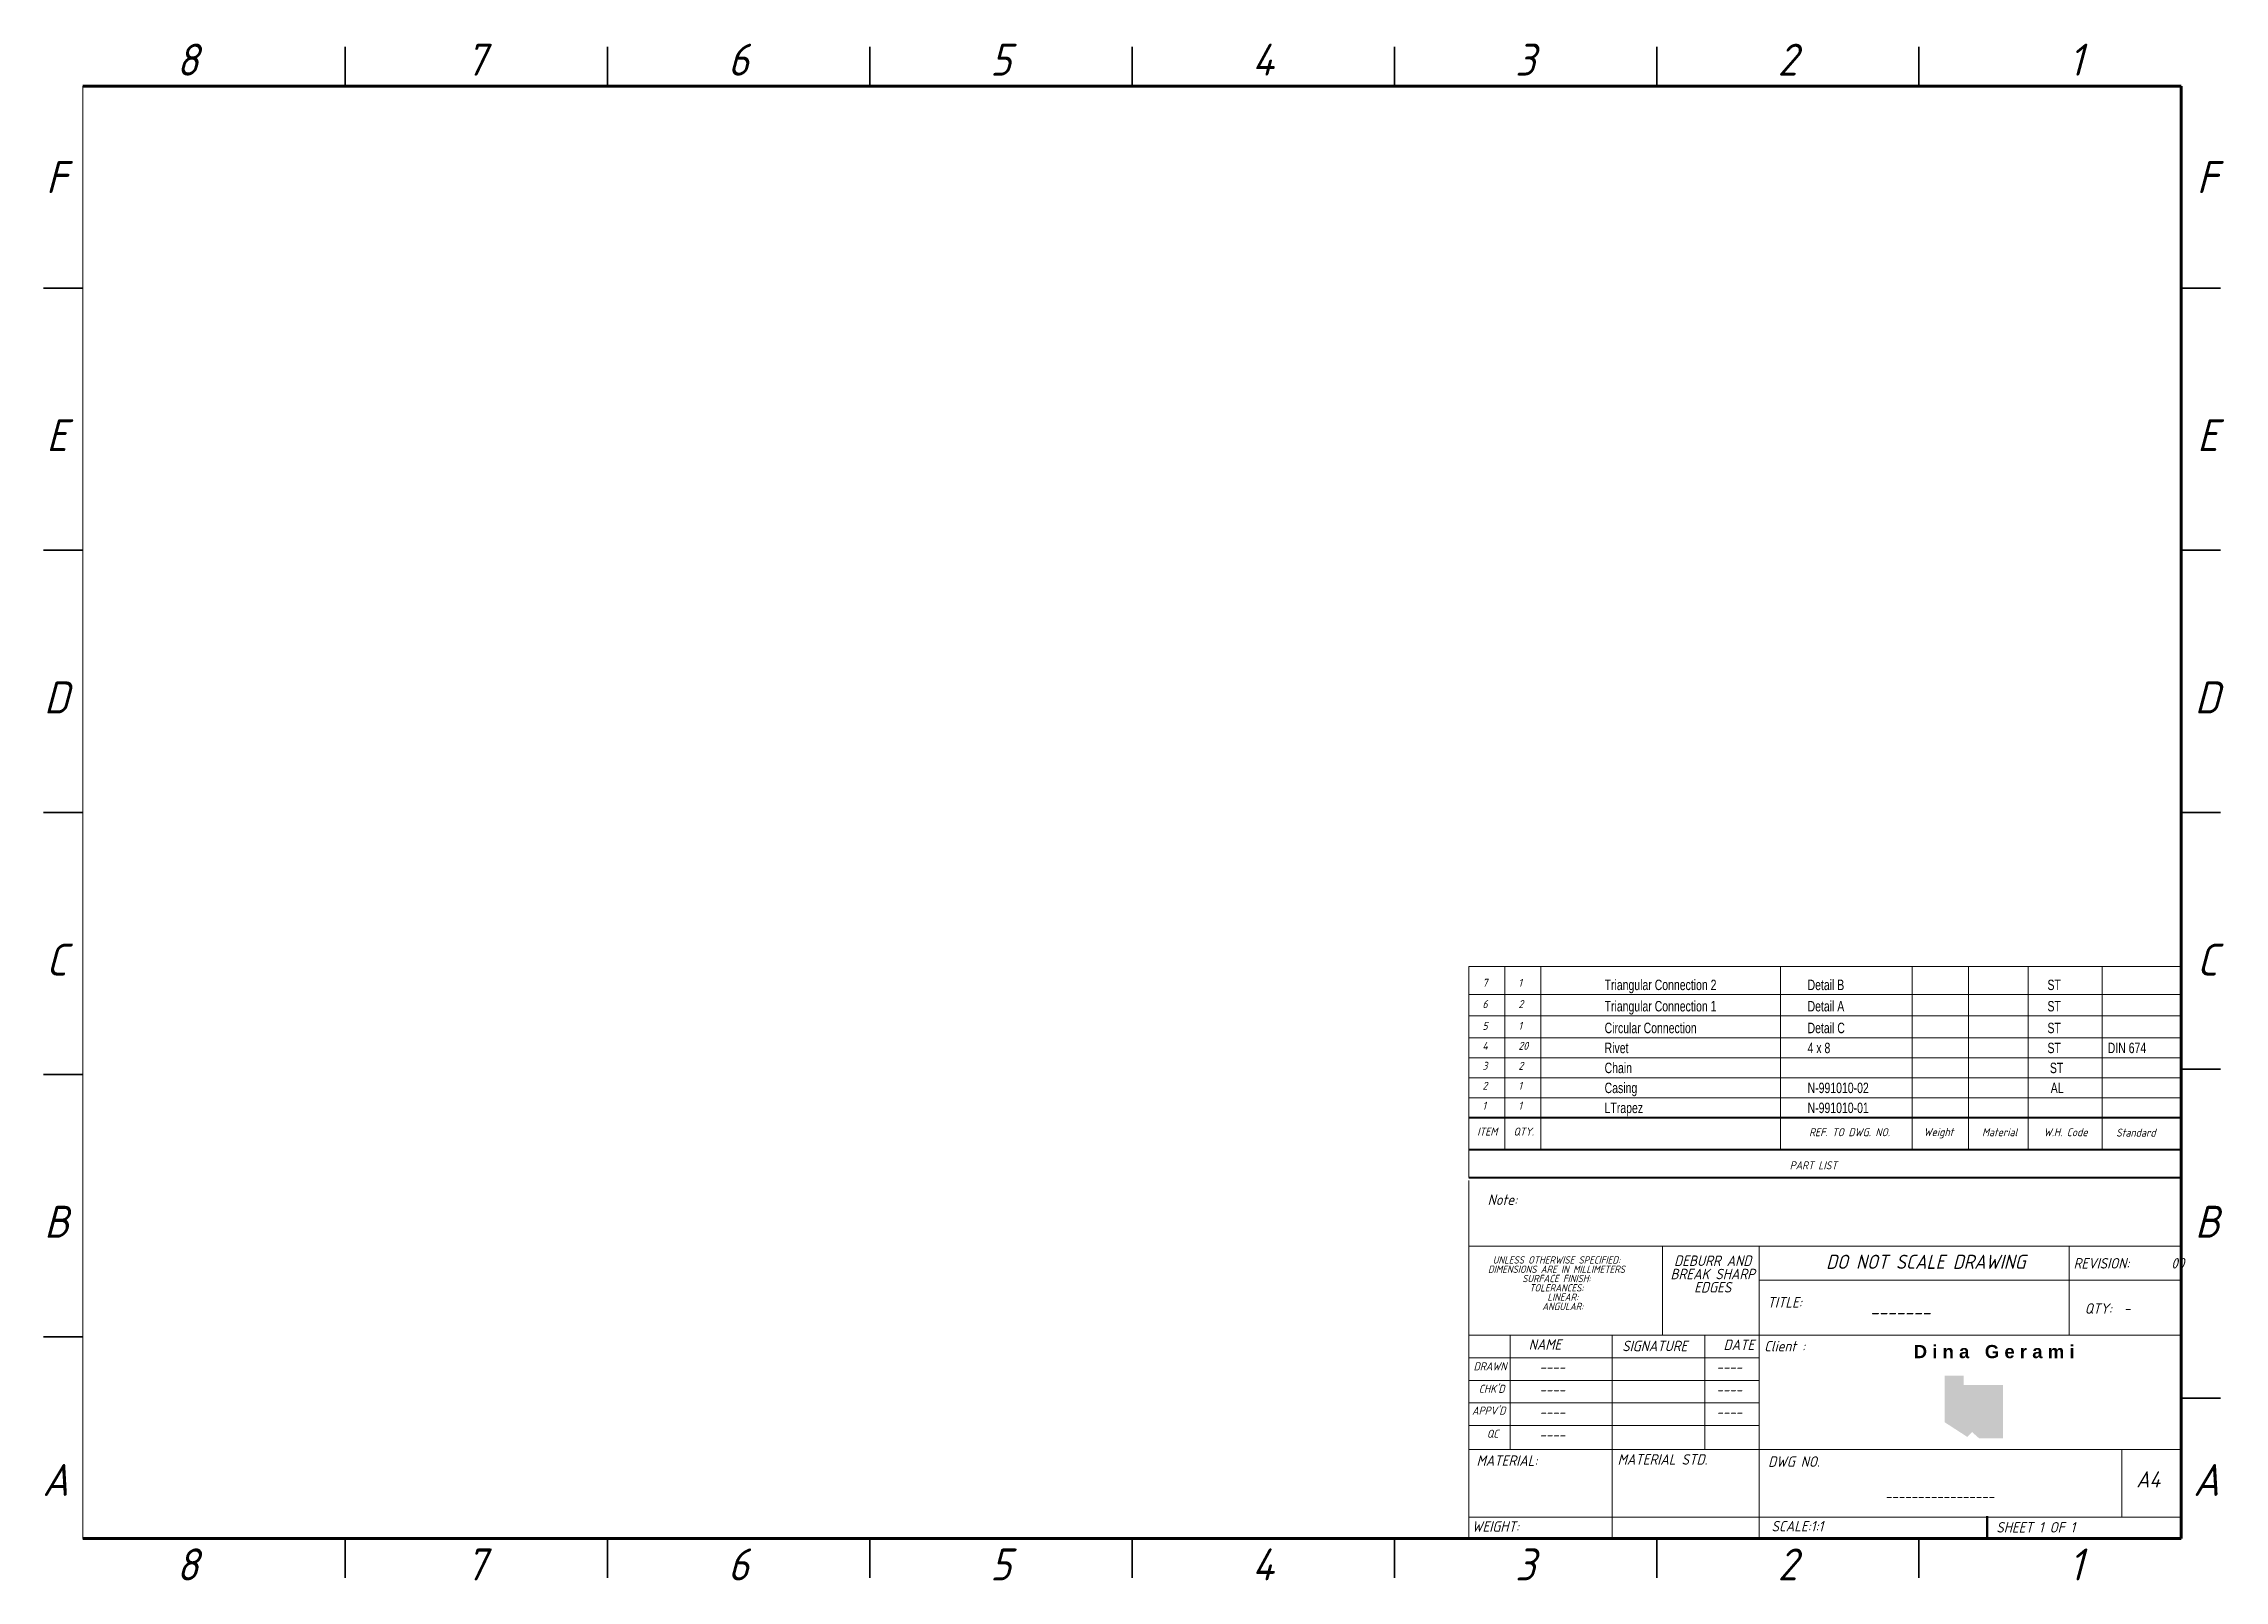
# Model space of a CAD drawing. Header units: inches. Extents: x 1575 to 2085, y 566 to 925.
import ezdxf
from ezdxf.enums import TextEntityAlignment as Align

# ---------------------------------------------------------------- set-up
doc = ezdxf.new("R2010")
doc.units = ezdxf.units.IN
doc.header["$MEASUREMENT"] = 0
doc.linetypes.add('SLD-Solid', pattern=[0])
doc.layers.add('title', color=7, linetype='Continuous', lineweight=15)
doc.styles.add('Annotative', font='arial.ttf')
doc.styles.add('Geniso', font='geniso.shx', dxfattribs={"oblique": 15})
doc.styles.add('SLDTEXTSTYLE0', font='TXT', dxfattribs={"width": 0.75})

msp = doc.modelspace()

# ---------------------------------------------------------------- hatches: boundary and pattern name
at = {"linetype": 'SLD-Solid', "lineweight": 18}
h = msp.add_hatch(color=7, dxfattribs=at)
h.dxf.hatch_style = 1
h.paths.add_polyline_path([(2033.17, 611.31), (2023.93, 611.31), (2023.93, 613.55), (2019.53, 613.55), (2019.53, 602.61), (2024.77, 599.21), (2025.91, 600.33), (2027.53, 598.89), (2033.17, 598.89)])

# ---------------------------------------------------------------- linework, layer by layer
at = {"color": 7, "linetype": 'Continuous', "lineweight": 35}
for p, q in [((1645.53, 915.17), (1645.53, 924.37)), ((1706.85, 915.17), (1706.85, 924.37)), ((1768.18, 915.17), (1768.18, 924.37)), ((1829.51, 924.37), (1829.51, 915.17)), ((1829.51, 915.17), (1829.51, 924.37)), ((1890.84, 915.17), (1890.84, 924.37)), ((1952.17, 915.17), (1952.17, 924.37)), ((2013.49, 915.17), (2013.49, 924.37)), ((1584.2, 867.95), (1575, 867.95)), ((2074.82, 867.95), (2084.02, 867.95)), ((1584.2, 806.62), (1575, 806.62)), ((2074.82, 806.62), (2084.02, 806.62)), ((1575, 745.3), (1584.2, 745.3)), ((1584.2, 745.3), (1575, 745.3)), ((2084.02, 745.3), (2074.82, 745.3)), ((2074.82, 745.3), (2084.02, 745.3)), ((1584.2, 683.97), (1575, 683.97)), ((2074.82, 685.23), (2084.02, 685.23)), ((1584.2, 622.64), (1575, 622.64)), ((2074.82, 608.25), (2084.02, 608.25)), ((1645.53, 575.42), (1645.53, 566.22)), ((1706.85, 575.42), (1706.85, 566.22)), ((1768.18, 575.42), (1768.18, 566.22)), ((1829.51, 566.22), (1829.51, 575.42)), ((1829.51, 575.42), (1829.51, 566.22)), ((1890.84, 575.42), (1890.84, 566.22)), ((1952.17, 575.42), (1952.17, 566.22)), ((2013.49, 575.42), (2013.49, 566.22))]:
    msp.add_line(p, q, dxfattribs=at)
at = {"color": 7, "linetype": 'Continuous', "lineweight": 18}
msp.add_line((1584.2, 575.42), (1584.2, 915.17), dxfattribs=at)
at = {"color": 7, "linetype": 'Continuous', "lineweight": 70}
for p, q in [((1584.2, 915.17), (2074.82, 915.17)), ((2074.82, 915.17), (2074.82, 575.42)), ((2074.82, 575.42), (1584.2, 575.42))]:
    msp.add_line(p, q, dxfattribs=at)
at = {"color": 7, "linetype": 'SLD-Solid', "lineweight": 18}
for p, q in [((1908.22, 659.19), (1908.22, 643.83)), ((1908.22, 643.83), (2074.82, 643.83)), ((1908.22, 643.83), (1908.22, 575.42)), ((1953.5, 643.83), (1953.5, 622.99)), ((1976.14, 643.83), (1976.14, 575.11)), ((2048.64, 622.99), (2048.64, 643.83)), ((2074.82, 635.9), (1976.14, 635.9)), ((2074.82, 622.99), (1908.22, 622.99)), ((1917.92, 622.99), (1917.92, 596.25)), ((1941.79, 622.99), (1941.79, 575.42)), ((1963.45, 622.99), (1963.45, 596.25)), ((1976.14, 575.42), (1976.14, 622.99)), ((1976.14, 617.71), (1908.22, 617.71)), ((1976.14, 612.42), (1908.22, 612.42)), ((1976.14, 607.14), (1908.22, 607.14)), ((1976.14, 601.85), (1908.22, 601.85)), ((1921.16, 596.25), (1908.22, 596.25)), ((1921.16, 596.25), (2074.82, 596.25)), ((2060.96, 580.39), (2060.96, 596.25))]:
    msp.add_line(p, q, dxfattribs=at)
at = {"lineweight": 18}
msp.add_line((1908.22, 580.39), (2074.82, 580.39), dxfattribs=at)
at = {"color": 7, "linetype": 'Continuous', "lineweight": 50}
msp.add_line((2029.44, 575.42), (2029.44, 580.63), dxfattribs=at)
at = {"layer": 'title', "color": 0}
for p, q in [((1908.22, 659.87), (1908.22, 709.24)), ((2074.82, 709.24), (1908.22, 709.24)), ((1916.63, 709.24), (1916.63, 666.41)), ((1925.04, 709.24), (1925.04, 666.41)), ((1981.11, 709.24), (1981.11, 666.41)), ((2011.88, 709.24), (2011.88, 666.41)), ((2039.04, 709.24), (2039.04, 666.41)), ((2056.34, 709.24), (2056.34, 666.41)), ((2074.82, 702.66), (1908.22, 702.66)), ((2074.82, 697.67), (1908.22, 697.67)), ((2074.82, 692.58), (1908.22, 692.58)), ((2074.82, 687.91), (1908.22, 687.91)), ((2074.82, 683.23), (1908.22, 683.23)), ((2074.82, 678.56), (1908.22, 678.56))]:
    msp.add_line(p, q, dxfattribs=at)
at = {"layer": 'title', "color": 7}
for p, q in [((2025.04, 709.24), (2025.04, 670.15)), ((2025.04, 673.89), (2025.04, 666.41))]:
    msp.add_line(p, q, dxfattribs=at)
at = {"layer": 'title', "color": 0, "const_width": 0.467}
for points in [[(2074.82, 673.89), (1908.22, 673.89)], [(2074.82, 666.41), (1908.22, 666.41)], [(2074.82, 659.87), (1908.22, 659.87)]]:
    msp.add_lwpolyline(points, dxfattribs=at)

# ---------------------------------------------------------------- texts
at = {"color": 7, "linetype": 'Continuous', "lineweight": 0, "char_height": 7.48, "attachment_point": 2, "style": 'Geniso'}
for s, insert in [('8', (1608.65, 925.13)), ('7', (1676.12, 925.13)), ('6', (1737.44, 925.13)), ('5', (1798.77, 925.13)), ('4', (1860.1, 925.13)), ('3', (1921.43, 925.13)), ('2', (1982.75, 925.13)), ('1', (2050.21, 925.13)), ('F', (1577.99, 897.67)), ('F', (2080.88, 897.67)), ('E', (1578.08, 837.26)), ('E', (2080.97, 837.26)), ('D', (1577.98, 775.93)), ('D', (2080.87, 775.93)), ('C', (1577.99, 714.6)), ('C', (2080.88, 714.6)), ('B', (1578.01, 653.27)), ('B', (2080.9, 653.27)), ('A', (1577.77, 592.87)), ('A', (2080.66, 592.87)), ('8', (1608.65, 573.1)), ('7', (1676.12, 573.1)), ('6', (1737.44, 573.1)), ('5', (1798.77, 573.1)), ('4', (1860.1, 573.1)), ('3', (1921.43, 573.1)), ('2', (1982.75, 573.1)), ('1', (2050.21, 573.1))]:
    msp.add_mtext(s, dxfattribs=dict(at, insert=insert))
at = {"attachment_point": 1, "style": 'SLDTEXTSTYLE0'}
for s, width, insert, char_height in [('Triangular Connection 2', 39.4646, (1939.99, 706.17), 2.4432), ('Detail B', 23.5986, (1987.45, 706.17), 2.443), ('ST', 23.5986, (2043.54, 706.17), 2.443), ('Triangular Connection 1', 39.3112, (1939.99, 701.18), 2.4432), ('Detail A', 23.5986, (1987.45, 701.18), 2.443), ('ST', 23.5986, (2043.54, 701.18), 2.443), ('Circular Connection', 32.1631, (1939.99, 696.09), 2.4432), ('Detail C', 23.5986, (1987.45, 696.09), 2.443), ('ST', 23.5986, (2043.54, 696.09), 2.443), ('Rivet', 32.1631, (1939.99, 691.42), 2.443), ('4 x 8', 23.5986, (1987.45, 691.42), 2.443), ('ST', 23.5986, (2043.54, 691.42), 2.443), ('DIN 674', 23.5986, (2057.63, 691.42), 2.443), ('Chain', 32.1631, (1939.99, 686.74), 2.443), ('ST', 23.5986, (2044.11, 686.74), 2.443), ('Casing', 23.5986, (1939.99, 682.07), 2.443), ('N-991010-02', 23.5986, (1987.45, 682.07), 2.4432), ('AL', 23.5986, (2044.3, 682.07), 2.443), ('LTrapez', 23.5986, (1939.99, 677.4), 2.443), ('N-991010-01', 23.5986, (1987.45, 677.4), 2.4432)]:
    msp.add_mtext_dynamic_manual_height_columns(s, width=width, gutter_width=12.22, heights=[0], dxfattribs=dict(at, insert=insert, char_height=char_height))
at = {"lineweight": 18, "attachment_point": 5, "style": 'Geniso'}
for s, insert, char_height in [('Note:', (1916.09, 654.69), 2.452), ('DIMENSIONS ARE IN MILLIMETERS', (1928.73, 638.42), 1.7166), ('UNLESS OTHERWISE SPECIFIED:', (1928.73, 640.6), 1.7166), ('BREAK SHARP', (1965.26, 637.3), 2.4523), ('DEBURR AND', (1965.26, 640.41), 2.452), ('DO NOT SCALE DRAWING', (2015.08, 640.16), 3.3012), ('REVISION:       00', (2062.58, 639.81), 2.4523), ('SURFACE FINISH:', (1928.73, 636.25), 1.7166), ('TOLERANCES:', (1928.73, 634.07), 1.7166), ('LINEAR:', (1930.2, 631.89), 1.717), ('EDGES', (1965.26, 634.2), 2.452), ('ANGULAR:', (1930.2, 629.72), 1.717), ('TITLE:', (1982.09, 630.68), 2.452), ('-------', (2009.03, 628.38), 3.301), ('QTY:  -', (2057.57, 629.24), 2.452), ('NAME', (1926.04, 620.82), 2.452), ('SIGNATURE', (1951.71, 620.47), 2.452), ('DATE', (1971.38, 620.74), 2.452), ('Client :', (1982.09, 620.43), 2.452), ('DRAWN', (1913.21, 615.7), 1.886), ('----', (1927.73, 615.55), 2.452), ('----', (1969.11, 615.55), 2.452), ("CHK'D", (1913.58, 610.45), 1.886), ('----', (1927.73, 610.26), 2.452), ('----', (1969.11, 610.26), 2.452), ("APPV'D", (1912.91, 605.35), 1.886), ('----', (1927.73, 604.98), 2.452), ('----', (1969.11, 604.98), 2.452), ('QC', (1913.81, 599.94), 1.886), ('----', (1927.73, 599.69), 2.452), ('MATERIAL:', (1917.17, 593.65), 2.452), ('MATERIAL STD.', (1953.52, 593.93), 2.4523), ('DWG NO.', (1984.25, 593.42), 2.452), ('A4', (2067.1, 589.26), 3.773), ('-----------------', (2018.28, 585.26), 2.4523), ('WEIGHT:', (1914.47, 578.25), 2.452), ('SCALE:1:1', (1985.06, 578.31), 2.452), ('SHEET 1 OF 1', (2040.79, 578.05), 2.4523)]:
    msp.add_mtext(s, dxfattribs=dict(at, insert=insert, char_height=char_height))
at = {"layer": 'title', "style": 'Geniso', "oblique": 15}
for s, height, p in [('7', 1.87, (1911.42, 704.5)), ('1', 1.87, (1919.83, 704.5)), ('6', 1.87, (1911.42, 699.51)), ('2', 1.87, (1919.83, 699.51)), ('5', 1.87, (1911.42, 694.42)), ('1', 1.87, (1919.83, 694.42)), ('4', 1.87, (1911.42, 689.75)), ('20', 1.869, (1919.83, 689.75)), ('3', 1.87, (1911.42, 685.07)), ('2', 1.87, (1919.83, 685.07)), ('2', 1.87, (1911.42, 680.4)), ('1', 1.87, (1919.83, 680.4)), ('1', 1.87, (1911.42, 675.73)), ('1', 1.87, (1919.83, 675.73))]:
    msp.add_text(s, height=height, dxfattribs=at).set_placement(p)
at = {"layer": 'title', "color": 0, "style": 'Geniso', "oblique": 15}
for s, height, p in [('ITEM', 1.869, (1912.55, 670.63)), ('QTY.', 1.869, (1921.08, 670.63)), ('REF. TO DWG. NO.', 1.8688, (1997.24, 670.48)), ('Material', 1.869, (2032.37, 670.48)), ('W.H. Code', 1.869, (2047.79, 670.48)), ('Standard', 1.869, (2064.21, 670.38)), ('PART LIST', 1.869, (1988.8, 662.73))]:
    msp.add_text(s, height=height, dxfattribs=at).set_placement(p, align=Align.MIDDLE)
at = {"layer": 'title', "color": 7, "style": 'Geniso', "oblique": 15}
msp.add_text('Weight', height=1.869, dxfattribs=at).set_placement((2018.07, 670.25), align=Align.MIDDLE)
at = {"layer": 'title', "lineweight": 25, "insert": (2031.06, 619.14), "char_height": 3.09, "width": 73.987, "attachment_point": 5, "style": 'Annotative'}
msp.add_mtext('{\\fSWSimp|b1|i0|c178|p2;\\W1.05;D i n a   G e r a m i}', dxfattribs=at)

doc.saveas('drawing.dxf')
